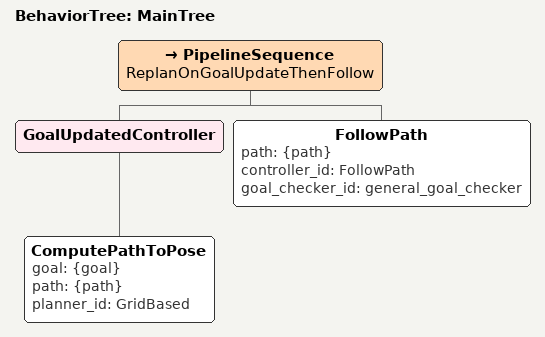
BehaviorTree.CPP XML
<root main_tree_to_execute="MainTree">
  <BehaviorTree ID="MainTree">
    <PipelineSequence name="ReplanOnGoalUpdateThenFollow">
      <!-- Recompute the path when waypoint_server preempts the current goal. -->
      <GoalUpdatedController>
        <ComputePathToPose goal="{goal}" path="{path}" planner_id="GridBased"/>
      </GoalUpdatedController>
      <FollowPath
        path="{path}"
        controller_id="FollowPath"
        goal_checker_id="general_goal_checker"/>
    </PipelineSequence>
  </BehaviorTree>
</root>
